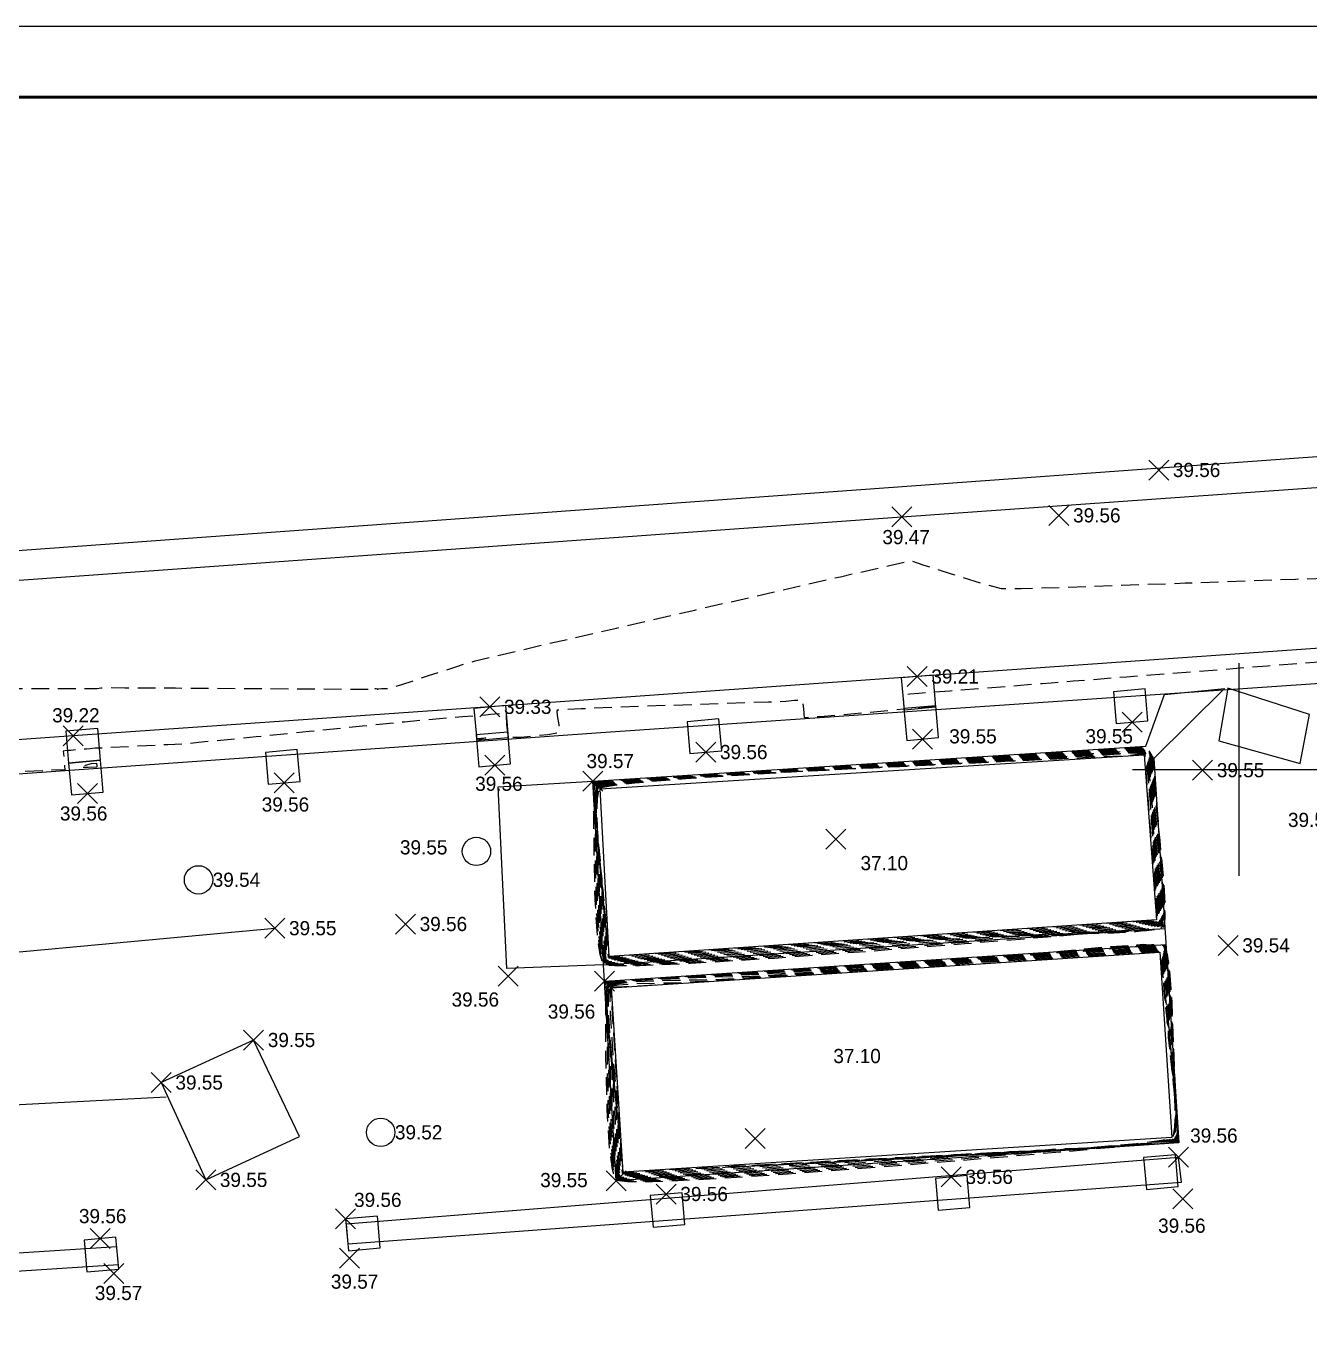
# Model space of a CAD drawing. Header units: metres. Extents: x -84460 to -84291, y -100758 to -100640.
# Drawn here: x -84392.1 to -84374, y -100658.03 to -100639.52 of the extents above; entities that cross this region are included whole.
import ezdxf

# ---------------------------------------------------------------- set-up
doc = ezdxf.new("R2010")
doc.units = ezdxf.units.M
doc.header["$MEASUREMENT"] = 0
doc.linetypes.add('DASHED2', pattern=[0.375, 0.25, -0.125])
doc.layers.get('0').update_dxf_attribs({"color": 35})
for name, color, linetype in [('Breaklines', 30, 'Continuous'), ('Caixas indiferenciadas', 124, 'Continuous'), ('CONT-MJR', 37, 'DASHED2'), ('Contrucoes', 6, 'Continuous'), ('Esgotos', 4, 'Continuous'), ('LEGENDA', 7, 'Continuous'), ('Muros', 9, 'Continuous'), ('Pilares', 230, 'Continuous'), ('pontos correctos', 35, 'Continuous')]:
    doc.layers.add(name, color=color, linetype=linetype)
doc.layers.add('CONT-MNR', color=35, linetype='DASHED2', lineweight=25)

msp = doc.modelspace()

# ---------------------------------------------------------------- linework, layer by layer
at = {"color": 7}
for p, q in [((-84375, -100648.5), (-84375, -100651.5)), ((-84376.5, -100650), (-84373.5, -100650))]:
    msp.add_line(p, q, dxfattribs=at)
at = {"layer": 'Breaklines'}
for points in [[(-84384.005, -100650.271, -3.004), (-84376.336, -100649.791, -3.004), (-84376.164, -100652.121, -3.004), (-84383.878, -100652.637, -3.004)], [(-84383.68, -100655.678, -3.004), (-84383.845, -100653.079, -3.004), (-84376.113, -100652.578, -3.004), (-84375.947, -100655.189, -3.004)]]:
    msp.add_polyline3d(points, close=True, dxfattribs=at)
at = {"layer": 'Caixas indiferenciadas'}
for points in [[(-84383.96, -100652.756), (-84376.044, -100652.241)], [(-84383.944, -100652.986), (-84376.029, -100652.47)]]:
    msp.add_lwpolyline(points, dxfattribs=at)
at = {"layer": 'Caixas indiferenciadas', "elevation": 39.552}
msp.add_lwpolyline([(-84383.96, -100652.756), (-84385.321, -100652.808)], dxfattribs=at)
at = {"layer": 'Caixas indiferenciadas'}
for points in [[(-84376.313, -100649.671, -0.572), (-84376.05, -100648.94, -0.573), (-84375.205, -100648.855, -0.563), (-84376.2, -100649.844, -0.577), (-84375.847, -100655.267, -0.556)], [(-84375.847, -100655.267, -0.556), (-84383.781, -100655.8, -0.561), (-84383.944, -100652.986, -0.552), (-84383.96, -100652.756, -0.562), (-84384.108, -100650.162, -0.548), (-84376.313, -100649.671, -0.572)], [(-84385.321, -100652.808, 39.552), (-84385.446, -100650.246, 39.566), (-84384.108, -100650.162, 39.572)]]:
    msp.add_polyline3d(points, dxfattribs=at)
msp.add_polyline3d([(-84374.135, -100649.914, -0.595), (-84374.006, -100649.222, -0.572), (-84375.158, -100648.854, -0.566), (-84375.285, -100649.597, -0.564)], close=True, dxfattribs=at)
at = {"layer": 'CONT-MJR', "flags": 128}
for points, elevation in [([(-84384.084, -100650.187), (-84384.068, -100650.181), (-84383.978, -100650.169), (-84383.73, -100650.149), (-84383.273, -100650.123), (-84382.682, -100650.095), (-84382.31, -100650.076), (-84381.985, -100650.056), (-84381.275, -100650.01), (-84380.312, -100649.949), (-84379.228, -100649.88), (-84378.155, -100649.812), (-84377.224, -100649.753), (-84376.671, -100649.718), (-84376.412, -100649.702), (-84376.329, -100649.698), (-84376.318, -100649.697), (-84376.314, -100649.702), (-84376.296, -100649.727), (-84376.26, -100649.782), (-84376.23, -100649.832), (-84376.22, -100649.956), (-84376.203, -100650.187), (-84376.192, -100650.35), (-84376.167, -100650.558), (-84376.116, -100651), (-84376.065, -100651.524), (-84376.043, -100651.9), (-84376.045, -100652.107), (-84376.06, -100652.191), (-84376.071, -100652.213), (-84376.097, -100652.231), (-84376.2, -100652.26), (-84376.453, -100652.291), (-84376.9, -100652.313), (-84377.465, -100652.323), (-84377.821, -100652.33), (-84378.145, -100652.357), (-84378.856, -100652.417), (-84379.823, -100652.496), (-84380.916, -100652.582), (-84382.005, -100652.662), (-84382.958, -100652.721), (-84383.537, -100652.746), (-84383.82, -100652.747), (-84383.92, -100652.737), (-84383.941, -100652.729), (-84383.957, -100652.706), (-84383.985, -100652.618), (-84384.015, -100652.398), (-84384.04, -100651.994), (-84384.053, -100651.432), (-84384.055, -100650.958), (-84384.054, -100650.735), (-84384.071, -100650.569), (-84384.092, -100650.33)], 39), ([(-84384.042, -100650.232), (-84384.024, -100650.222), (-84383.927, -100650.203), (-84383.654, -100650.172), (-84383.095, -100650.128), (-84382.193, -100650.073), (-84381.201, -100650.022), (-84380.264, -100649.977), (-84379.53, -100649.944), (-84379.146, -100649.925), (-84378.709, -100649.897), (-84377.992, -100649.852), (-84377.212, -100649.802), (-84376.688, -100649.769), (-84376.426, -100649.753), (-84376.339, -100649.747), (-84376.327, -100649.747), (-84376.322, -100649.754), (-84376.3, -100649.787), (-84376.286, -100649.81), (-84376.27, -100650.026), (-84376.234, -100650.506), (-84376.197, -100651.008), (-84376.177, -100651.288), (-84376.147, -100651.553), (-84376.109, -100651.935), (-84376.12, -100652.164), (-84376.389, -100652.201), (-84377.05, -100652.252), (-84377.954, -100652.312), (-84378.953, -100652.372), (-84379.898, -100652.427), (-84380.639, -100652.47), (-84381.029, -100652.493), (-84381.469, -100652.527), (-84382.189, -100652.586), (-84382.976, -100652.647), (-84383.513, -100652.681), (-84383.789, -100652.69), (-84383.889, -100652.686), (-84383.908, -100652.68), (-84383.92, -100652.66), (-84383.938, -100652.572), (-84383.953, -100652.361), (-84383.959, -100652.028), (-84383.961, -100651.742), (-84383.99, -100651.468), (-84384.04, -100650.98), (-84384.071, -100650.495)], 38), ([(-84383.921, -100653.007), (-84383.907, -100653.004), (-84383.82, -100652.993), (-84383.552, -100652.97), (-84382.986, -100652.93), (-84382.039, -100652.867), (-84380.949, -100652.799), (-84379.849, -100652.731), (-84378.874, -100652.673), (-84378.155, -100652.63), (-84377.827, -100652.61), (-84377.467, -100652.57), (-84376.896, -100652.505), (-84376.346, -100652.464), (-84376.048, -100652.495), (-84375.986, -100652.754), (-84375.946, -100653.279), (-84375.923, -100653.89), (-84375.912, -100654.408), (-84375.908, -100654.652), (-84375.887, -100654.833), (-84375.862, -100655.093), (-84375.87, -100655.249), (-84376.129, -100655.283), (-84376.68, -100655.315), (-84377.268, -100655.343), (-84377.639, -100655.361), (-84377.963, -100655.389), (-84378.673, -100655.451), (-84379.638, -100655.534), (-84380.729, -100655.623), (-84381.817, -100655.706), (-84382.77, -100655.767), (-84383.35, -100655.792), (-84383.634, -100655.792), (-84383.736, -100655.781), (-84383.758, -100655.773), (-84383.775, -100655.748), (-84383.805, -100655.652), (-84383.839, -100655.412), (-84383.866, -100654.974), (-84383.881, -100654.364), (-84383.883, -100653.848), (-84383.883, -100653.605), (-84383.903, -100653.424), (-84383.929, -100653.163)], 39), ([(-84383.881, -100653.045), (-84383.858, -100653.032), (-84383.753, -100653.006), (-84383.472, -100652.973), (-84382.937, -100652.936), (-84382.159, -100652.901), (-84381.449, -100652.876), (-84381.014, -100652.859), (-84380.625, -100652.83), (-84379.882, -100652.773), (-84378.936, -100652.702), (-84377.934, -100652.63), (-84377.025, -100652.57), (-84376.465, -100652.54), (-84376.193, -100652.531), (-84376.099, -100652.534), (-84376.083, -100652.539), (-84376.072, -100652.554), (-84376.056, -100652.613), (-84376.038, -100652.76), (-84376.026, -100653.019), (-84376.02, -100653.347), (-84376.016, -100653.553), (-84375.982, -100653.854), (-84375.921, -100654.392), (-84375.882, -100654.927), (-84375.911, -100655.217), (-84376.196, -100655.27), (-84376.866, -100655.326), (-84377.773, -100655.382), (-84378.771, -100655.433), (-84379.712, -100655.477), (-84380.45, -100655.51), (-84380.839, -100655.529), (-84381.278, -100655.565), (-84381.997, -100655.626), (-84382.783, -100655.689), (-84383.319, -100655.724), (-84383.597, -100655.734), (-84383.697, -100655.729), (-84383.717, -100655.723), (-84383.727, -100655.708), (-84383.743, -100655.648), (-84383.759, -100655.5), (-84383.77, -100655.24), (-84383.773, -100654.911), (-84383.776, -100654.703), (-84383.81, -100654.403), (-84383.87, -100653.868), (-84383.909, -100653.335)], 38)]:
    msp.add_lwpolyline(points, close=True, dxfattribs=dict(at, elevation=elevation))
at = {"layer": 'CONT-MNR', "flags": 128}
for points, elevation in [([(-84362.878, -100648.012), (-84362.879, -100648.004), (-84362.88, -100647.951), (-84362.887, -100647.827), (-84362.905, -100647.713), (-84363.088, -100647.683), (-84363.297, -100647.668), (-84363.581, -100647.686), (-84364.213, -100647.729), (-84364.957, -100647.78), (-84365.579, -100647.824), (-84365.841, -100647.842), (-84365.906, -100647.847), (-84365.972, -100647.852), (-84366.066, -100647.861), (-84366.16, -100647.869), (-84366.226, -100647.872), (-84366.289, -100647.878), (-84366.279, -100648.009), (-84366.267, -100648.139), (-84366.261, -100648.206), (-84366.368, -100648.224), (-84366.571, -100648.253), (-84366.693, -100648.258), (-84366.711, -100648.098), (-84366.72, -100647.946), (-84366.81, -100647.951), (-84366.905, -100647.962), (-84367.148, -100647.979), (-84367.717, -100648.019), (-84368.394, -100648.068), (-84368.867, -100648.103), (-84369.11, -100648.123), (-84369.192, -100648.131), (-84369.204, -100648.134), (-84369.205, -100648.143), (-84369.202, -100648.19), (-84369.188, -100648.292), (-84369.182, -100648.381), (-84369.365, -100648.405), (-84369.757, -100648.443), (-84370.15, -100648.476), (-84370.334, -100648.487), (-84370.348, -100648.364), (-84370.355, -100648.247), (-84370.414, -100648.25), (-84370.475, -100648.255), (-84370.536, -100648.26), (-84370.596, -100648.266), (-84370.695, -100648.275), (-84370.803, -100648.284), (-84370.992, -100648.297), (-84371.393, -100648.325), (-84371.793, -100648.352), (-84371.983, -100648.365), (-84372.089, -100648.375), (-84372.195, -100648.384), (-84372.374, -100648.394), (-84372.762, -100648.415), (-84373.177, -100648.437), (-84373.438, -100648.452), (-84373.806, -100648.48), (-84374.598, -100648.542), (-84375.596, -100648.619), (-84376.582, -100648.696), (-84377.339, -100648.755), (-84377.648, -100648.78), (-84377.773, -100648.79), (-84377.898, -100648.801), (-84378.125, -100648.819), (-84378.602, -100648.856), (-84379.075, -100648.893), (-84379.291, -100648.91), (-84379.341, -100648.914), (-84379.392, -100648.917), (-84379.515, -100648.928), (-84379.639, -100648.939), (-84379.69, -100648.943), (-84379.739, -100648.948), (-84379.728, -100649.045), (-84379.722, -100649.148), (-84379.942, -100649.172), (-84380.421, -100649.216), (-84380.901, -100649.256), (-84381.125, -100649.269), (-84381.136, -100649.144), (-84381.147, -100649.021), (-84381.264, -100649.027), (-84381.389, -100649.042), (-84381.634, -100649.05), (-84382.231, -100649.07), (-84383.002, -100649.096), (-84383.773, -100649.124), (-84384.272, -100649.144), (-84384.517, -100649.157), (-84384.599, -100649.163), (-84384.612, -100649.165), (-84384.615, -100649.179), (-84384.61, -100649.239), (-84384.591, -100649.368), (-84384.584, -100649.483), (-84384.743, -100649.512), (-84384.923, -100649.527), (-84385.119, -100649.546), (-84385.299, -100649.546), (-84385.321, -100649.371), (-84385.329, -100649.208), (-84385.408, -100649.212), (-84385.489, -100649.22), (-84385.553, -100649.225), (-84385.617, -100649.231), (-84385.696, -100649.238), (-84385.777, -100649.245), (-84385.947, -100649.259), (-84386.272, -100649.285), (-84386.499, -100649.304), (-84386.766, -100649.33), (-84387.358, -100649.389), (-84388.111, -100649.464), (-84388.858, -100649.539), (-84389.432, -100649.597), (-84389.667, -100649.62), (-84389.785, -100649.631), (-84389.903, -100649.641), (-84390.104, -100649.651), (-84390.523, -100649.672), (-84390.938, -100649.692), (-84391.127, -100649.701), (-84391.196, -100649.707), (-84391.248, -100649.711), (-84391.301, -100649.715), (-84391.386, -100649.722), (-84391.471, -100649.73), (-84391.524, -100649.733), (-84391.576, -100649.739), (-84391.567, -100649.844), (-84391.557, -100649.948), (-84391.553, -100650.002), (-84391.771, -100650.012), (-84392.253, -100650.034), (-84392.736, -100650.053), (-84392.96, -100650.057), (-84392.97, -100649.946), (-84392.98, -100649.834), (-84393.089, -100649.84), (-84393.205, -100649.854), (-84393.375, -100649.867), (-84393.739, -100649.895), (-84394.13, -100649.924), (-84394.375, -100649.942), (-84394.629, -100649.955), (-84395.05, -100649.975), (-84395.475, -100649.995), (-84395.744, -100650.009), (-84396.131, -100650.033), (-84397.064, -100650.094), (-84398.386, -100650.178), (-84399.938, -100650.275), (-84401.563, -100650.373), (-84403.103, -100650.46), (-84404.4, -100650.524), (-84405.156, -100650.552), (-84405.506, -100650.555), (-84405.618, -100650.547), (-84405.633, -100650.54), (-84405.621, -100650.53), (-84405.526, -100650.499), (-84405.218, -100650.427), (-84404.548, -100650.292), (-84403.389, -100650.077), (-84402, -100649.831), (-84400.516, -100649.576), (-84399.074, -100649.334), (-84397.81, -100649.128), (-84396.859, -100648.979), (-84396.358, -100648.91), (-84395.848, -100648.887), (-84395.012, -100648.872), (-84393.997, -100648.862), (-84392.951, -100648.858), (-84392.022, -100648.856), (-84391.355, -100648.856), (-84391.099, -100648.857), (-84391.047, -100648.85), (-84390.994, -100648.844), (-84390.707, -100648.846), (-84389.992, -100648.85), (-84389.062, -100648.856), (-84388.134, -100648.862), (-84387.535, -100648.866), (-84387.242, -100648.867), (-84387.146, -100648.868), (-84387.134, -100648.868), (-84387.139, -100648.867), (-84387.166, -100648.863), (-84387.184, -100648.86), (-84387.087, -100648.858), (-84386.977, -100648.854), (-84386.804, -100648.799), (-84386.428, -100648.676), (-84386.025, -100648.545), (-84385.77, -100648.466), (-84385.462, -100648.393), (-84384.752, -100648.228), (-84383.776, -100648.004), (-84382.67, -100647.75), (-84381.573, -100647.498), (-84380.619, -100647.28), (-84379.947, -100647.126), (-84379.692, -100647.068), (-84379.631, -100647.053), (-84379.455, -100647.111), (-84379.055, -100647.241), (-84378.624, -100647.376), (-84378.35, -100647.447), (-84378.071, -100647.447), (-84377.466, -100647.43), (-84376.655, -100647.401), (-84375.759, -100647.369), (-84374.901, -100647.337), (-84374.2, -100647.313), (-84373.779, -100647.302), (-84373.27, -100647.304), (-84372.433, -100647.314), (-84371.455, -100647.327), (-84370.523, -100647.341), (-84369.826, -100647.352), (-84369.549, -100647.357), (-84369.488, -100647.348), (-84369.429, -100647.342), (-84369.405, -100647.387), (-84369.381, -100647.433), (-84369.154, -100647.421), (-84368.615, -100647.392), (-84367.966, -100647.356), (-84367.413, -100647.325), (-84367.159, -100647.31), (-84367.026, -100647.291), (-84366.832, -100647.263), (-84366.7, -100647.251), (-84366.548, -100647.292), (-84366.328, -100647.363), (-84366.213, -100647.401), (-84366.157, -100647.397), (-84366.102, -100647.391), (-84366.057, -100647.251), (-84365.995, -100647.1), (-84365.75, -100647.104), (-84365.237, -100647.13), (-84364.727, -100647.162), (-84364.492, -100647.18), (-84364.485, -100647.279), (-84364.478, -100647.378), (-84364.232, -100647.371), (-84363.652, -100647.348), (-84362.957, -100647.32), (-84362.367, -100647.295), (-84362.102, -100647.286), (-84361.902, -100647.307), (-84361.733, -100647.326), (-84361.662, -100647.321), (-84361.591, -100647.314), (-84361.417, -100647.258), (-84361.096, -100647.156), (-84360.907, -100647.106), (-84360.815, -100647.223), (-84360.722, -100647.343), (-84360.402, -100647.327), (-84359.548, -100647.276), (-84358.294, -100647.2), (-84356.775, -100647.106), (-84355.122, -100647.003), (-84353.47, -100646.9), (-84351.953, -100646.805), (-84350.704, -100646.726), (-84349.856, -100646.673), (-84349.543, -100646.653), (-84349.482, -100646.632), (-84349.335, -100646.626), (-84349.163, -100646.61), (-84349.072, -100646.53), (-84348.933, -100646.395), (-84348.839, -100646.313), (-84348.655, -100646.28), (-84348.499, -100646.261), (-84348.452, -100646.226), (-84348.494, -100646.257), (-84348.538, -100646.29), (-84348.647, -100646.365), (-84348.76, -100646.457), (-84348.731, -100646.638), (-84348.676, -100646.812), (-84348.505, -100646.761), (-84348.345, -100646.709), (-84348.416, -100646.852), (-84348.585, -100647.154), (-84348.759, -100647.466), (-84348.847, -100647.634), (-84348.862, -100647.777), (-84348.872, -100647.989), (-84348.875, -100648.134), (-84348.852, -100648.479), (-84348.788, -100649.403), (-84348.691, -100650.79), (-84348.57, -100652.524), (-84348.433, -100654.489), (-84348.287, -100656.569), (-84348.141, -100658.647), (-84348.003, -100660.608), (-84347.882, -100662.335), (-84347.785, -100663.713), (-84347.73, -100664.486), (-84347.705, -100664.834), (-84347.697, -100664.942), (-84347.696, -100664.956), (-84347.691, -100664.957), (-84347.664, -100664.957), (-84347.604, -100664.955), (-84347.55, -100664.952), (-84347.338, -100664.99), (-84347.132, -100665.031), (-84347.187, -100665.089), (-84347.245, -100665.15), (-84347.15, -100665.344), (-84346.979, -100665.698), (-84346.902, -100665.9), (-84347.056, -100665.77), (-84347.321, -100665.513), (-84347.483, -100665.384), (-84347.478, -100665.598), (-84347.433, -100666.091), (-84347.374, -100666.675), (-84347.334, -100667.082), (-84347.317, -100667.29), (-84347.315, -100667.359), (-84347.318, -100667.369), (-84347.322, -100667.36), (-84347.337, -100667.295), (-84347.368, -100667.096), (-84347.424, -100666.705), (-84347.498, -100666.144), (-84347.548, -100665.751), (-84347.575, -100665.551), (-84347.584, -100665.484), (-84347.585, -100665.474), (-84347.591, -100665.473), (-84347.618, -100665.474), (-84347.68, -100665.477), (-84347.732, -100665.478), (-84347.746, -100665.3), (-84347.772, -100664.899), (-84347.799, -100664.467), (-84347.816, -100664.195), (-84347.841, -100663.835), (-84347.904, -100662.913), (-84347.997, -100661.544), (-84348.114, -100659.839), (-84348.245, -100657.912), (-84348.384, -100655.876), (-84348.523, -100653.844), (-84348.653, -100651.927), (-84348.769, -100650.24), (-84348.86, -100648.896), (-84348.921, -100648.006), (-84348.943, -100647.684), (-84348.949, -100647.61), (-84349.142, -100647.636), (-84349.356, -100647.645), (-84349.38, -100647.508), (-84349.394, -100647.267), (-84349.401, -100647.109), (-84349.41, -100646.888), (-84349.438, -100646.689), (-84349.61, -100646.688), (-84349.916, -100646.715), (-84350.129, -100646.736), (-84350.469, -100646.762), (-84351.344, -100646.83), (-84352.62, -100646.929), (-84354.163, -100647.048), (-84355.837, -100647.177), (-84357.508, -100647.306), (-84359.043, -100647.425), (-84360.307, -100647.522), (-84361.031, -100647.577), (-84361.363, -100647.602), (-84361.467, -100647.61), (-84361.481, -100647.611), (-84361.485, -100647.606), (-84361.5, -100647.582), (-84361.531, -100647.526), (-84361.56, -100647.479), (-84361.646, -100647.484), (-84361.731, -100647.491), (-84361.785, -100647.496), (-84361.839, -100647.5), (-84361.924, -100647.506), (-84362.008, -100647.515), (-84361.996, -100647.684), (-84361.979, -100647.852), (-84361.971, -100647.942), (-84362.207, -100647.962), (-84362.643, -100647.996), (-84362.878, -100648.014)], 39.4), ([(-84379.274, -100649.109), (-84379.274, -100649.109), (-84379.274, -100649.109), (-84379.273, -100649.109), (-84379.397, -100649.124), (-84379.521, -100649.139)], 39.4), ([(-84385.75, -100649.564), (-84385.749, -100649.564), (-84385.749, -100649.564), (-84385.749, -100649.564), (-84385.685, -100649.557), (-84385.62, -100649.552), (-84385.683, -100649.573), (-84385.747, -100649.59)], 39.4), ([(-84384.101, -100650.17), (-84384.094, -100650.168), (-84384.051, -100650.165), (-84383.934, -100650.157), (-84383.742, -100650.146), (-84383.576, -100650.137), (-84383.244, -100650.116), (-84382.413, -100650.062), (-84381.251, -100649.988), (-84379.923, -100649.903), (-84378.598, -100649.819), (-84377.444, -100649.746), (-84376.755, -100649.703), (-84376.432, -100649.684), (-84376.328, -100649.678), (-84376.314, -100649.678), (-84376.308, -100649.684), (-84376.286, -100649.714), (-84376.243, -100649.783), (-84376.208, -100649.841), (-84376.202, -100649.908), (-84376.198, -100649.975), (-84376.18, -100650.209), (-84376.138, -100650.763), (-84376.09, -100651.425), (-84376.06, -100651.892), (-84376.049, -100652.134), (-84376.049, -100652.219), (-84376.052, -100652.233), (-84376.062, -100652.239), (-84376.108, -100652.249), (-84376.217, -100652.258), (-84376.39, -100652.263), (-84376.538, -100652.266), (-84376.868, -100652.294), (-84377.7, -100652.364), (-84378.868, -100652.46), (-84380.207, -100652.565), (-84381.55, -100652.663), (-84382.733, -100652.737), (-84383.452, -100652.769), (-84383.804, -100652.77), (-84383.929, -100652.759), (-84383.955, -100652.749), (-84383.974, -100652.721), (-84384.007, -100652.611), (-84384.045, -100652.337), (-84384.076, -100651.836), (-84384.092, -100651.144), (-84384.094, -100650.572), (-84384.092, -100650.332), (-84384.098, -100650.249)], 39.4), ([(-84384.092, -100650.179), (-84384.082, -100650.175), (-84384.024, -100650.167), (-84383.863, -100650.154), (-84383.567, -100650.137), (-84383.184, -100650.118), (-84382.943, -100650.107), (-84382.615, -100650.086), (-84381.844, -100650.036), (-84380.781, -100649.968), (-84379.576, -100649.892), (-84378.377, -100649.815), (-84377.334, -100649.75), (-84376.713, -100649.711), (-84376.422, -100649.693), (-84376.329, -100649.688), (-84376.316, -100649.688), (-84376.311, -100649.693), (-84376.291, -100649.72), (-84376.252, -100649.781), (-84376.219, -100649.837), (-84376.207, -100649.988), (-84376.195, -100650.162), (-84376.173, -100650.385), (-84376.127, -100650.883), (-84376.077, -100651.476), (-84376.051, -100651.897), (-84376.047, -100652.121), (-84376.054, -100652.205), (-84376.061, -100652.223), (-84376.078, -100652.234), (-84376.143, -100652.253), (-84376.305, -100652.273), (-84376.591, -100652.287), (-84376.952, -100652.293), (-84377.18, -100652.298), (-84377.507, -100652.325), (-84378.278, -100652.39), (-84379.346, -100652.478), (-84380.561, -100652.574), (-84381.777, -100652.662), (-84382.846, -100652.729), (-84383.495, -100652.757), (-84383.812, -100652.758), (-84383.925, -100652.748), (-84383.948, -100652.739), (-84383.966, -100652.714), (-84383.996, -100652.615), (-84384.03, -100652.368), (-84384.058, -100651.917), (-84384.073, -100651.29), (-84384.074, -100650.767), (-84384.073, -100650.533), (-84384.092, -100650.347)], 39.2), ([(-84384.075, -100650.196), (-84384.061, -100650.19), (-84383.979, -100650.176), (-84383.75, -100650.155), (-84383.303, -100650.127), (-84382.646, -100650.093), (-84382.045, -100650.064), (-84381.677, -100650.046), (-84381.28, -100650.021), (-84380.477, -100649.97), (-84379.437, -100649.903), (-84378.33, -100649.833), (-84377.329, -100649.77), (-84376.717, -100649.731), (-84376.426, -100649.713), (-84376.332, -100649.708), (-84376.32, -100649.707), (-84376.316, -100649.711), (-84376.3, -100649.733), (-84376.268, -100649.783), (-84376.241, -100649.828), (-84376.228, -100649.994), (-84376.205, -100650.313), (-84376.189, -100650.538), (-84376.155, -100650.821), (-84376.094, -100651.362), (-84376.053, -100651.907), (-84376.081, -100652.204), (-84376.338, -100652.264), (-84376.873, -100652.305), (-84377.517, -100652.332), (-84378.103, -100652.35), (-84378.463, -100652.363), (-84378.859, -100652.395), (-84379.664, -100652.462), (-84380.71, -100652.547), (-84381.828, -100652.632), (-84382.85, -100652.701), (-84383.486, -100652.732), (-84383.8, -100652.736), (-84383.912, -100652.727), (-84383.934, -100652.719), (-84383.952, -100652.692), (-84383.981, -100652.581), (-84384.011, -100652.304), (-84384.03, -100651.823), (-84384.035, -100651.241), (-84384.036, -100650.936), (-84384.059, -100650.712), (-84384.087, -100650.389)], 38.8), ([(-84384.067, -100650.205), (-84384.053, -100650.198), (-84383.979, -100650.184), (-84383.769, -100650.162), (-84383.347, -100650.132), (-84382.685, -100650.095), (-84381.994, -100650.061), (-84381.404, -100650.034), (-84381.044, -100650.016), (-84380.656, -100649.991), (-84379.933, -100649.945), (-84379.018, -100649.887), (-84378.056, -100649.826), (-84377.19, -100649.771), (-84376.663, -100649.738), (-84376.413, -100649.722), (-84376.332, -100649.718), (-84376.322, -100649.717), (-84376.319, -100649.721), (-84376.305, -100649.74), (-84376.276, -100649.784), (-84376.253, -100649.824), (-84376.236, -100650.033), (-84376.207, -100650.439), (-84376.186, -100650.725), (-84376.155, -100650.991), (-84376.101, -100651.465), (-84376.066, -100651.937), (-84376.091, -100652.194), (-84376.318, -100652.243), (-84376.823, -100652.286), (-84377.481, -100652.324), (-84378.165, -100652.354), (-84378.748, -100652.378), (-84379.104, -100652.395), (-84379.492, -100652.426), (-84380.217, -100652.486), (-84381.136, -100652.561), (-84382.109, -100652.635), (-84382.993, -100652.695), (-84383.541, -100652.721), (-84383.812, -100652.725), (-84383.908, -100652.717), (-84383.928, -100652.71), (-84383.943, -100652.686), (-84383.969, -100652.589), (-84383.994, -100652.35), (-84384.011, -100651.933), (-84384.016, -100651.422), (-84384.017, -100651.138), (-84384.046, -100650.855), (-84384.082, -100650.448)], 38.6), ([(-84384.059, -100650.214), (-84384.042, -100650.206), (-84383.953, -100650.189), (-84383.699, -100650.162), (-84383.19, -100650.126), (-84382.391, -100650.081), (-84381.557, -100650.041), (-84380.845, -100650.008), (-84380.411, -100649.986), (-84379.94, -100649.956), (-84379.137, -100649.905), (-84378.187, -100649.844), (-84377.277, -100649.786), (-84376.703, -100649.75), (-84376.426, -100649.733), (-84376.336, -100649.728), (-84376.324, -100649.727), (-84376.321, -100649.73), (-84376.309, -100649.747), (-84376.284, -100649.785), (-84376.264, -100649.819), (-84376.252, -100649.971), (-84376.227, -100650.313), (-84376.2, -100650.681), (-84376.183, -100650.913), (-84376.155, -100651.16), (-84376.108, -100651.569), (-84376.079, -100651.968), (-84376.101, -100652.184), (-84376.364, -100652.231), (-84376.973, -100652.28), (-84377.771, -100652.328), (-84378.603, -100652.37), (-84379.313, -100652.405), (-84379.746, -100652.428), (-84380.217, -100652.465), (-84381.023, -100652.531), (-84381.98, -100652.608), (-84382.904, -100652.674), (-84383.497, -100652.707), (-84383.794, -100652.714), (-84383.9, -100652.707), (-84383.921, -100652.7), (-84383.934, -100652.679), (-84383.956, -100652.598), (-84383.978, -100652.397), (-84383.992, -100652.044), (-84383.996, -100651.603), (-84383.998, -100651.339), (-84384.021, -100651.111), (-84384.058, -100650.75), (-84384.08, -100650.402)], 38.4), ([(-84384.05, -100650.223), (-84384.035, -100650.215), (-84383.953, -100650.198), (-84383.721, -100650.171), (-84383.248, -100650.134), (-84382.479, -100650.087), (-84381.627, -100650.043), (-84380.812, -100650.005), (-84380.156, -100649.974), (-84379.779, -100649.955), (-84379.363, -100649.929), (-84378.68, -100649.886), (-84377.881, -100649.835), (-84377.12, -100649.787), (-84376.641, -100649.756), (-84376.41, -100649.742), (-84376.335, -100649.737), (-84376.325, -100649.737), (-84376.319, -100649.745), (-84376.292, -100649.786), (-84376.275, -100649.815), (-84376.261, -100649.997), (-84376.231, -100650.405), (-84376.199, -100650.84), (-84376.18, -100651.1), (-84376.156, -100651.318), (-84376.116, -100651.662), (-84376.092, -100651.994), (-84376.11, -100652.174), (-84376.344, -100652.212), (-84376.905, -100652.259), (-84377.674, -100652.309), (-84378.528, -100652.359), (-84379.346, -100652.403), (-84380.006, -100652.439), (-84380.388, -100652.46), (-84380.806, -100652.493), (-84381.493, -100652.549), (-84382.297, -100652.614), (-84383.068, -100652.669), (-84383.562, -100652.696), (-84383.809, -100652.702), (-84383.897, -100652.696), (-84383.914, -100652.69), (-84383.926, -100652.673), (-84383.944, -100652.606), (-84383.962, -100652.439), (-84383.974, -100652.146), (-84383.977, -100651.775), (-84383.98, -100651.54), (-84384.006, -100651.283), (-84384.049, -100650.859), (-84384.076, -100650.446)], 38.2), ([(-84384.034, -100650.24), (-84384.013, -100650.23), (-84383.902, -100650.208), (-84383.586, -100650.172), (-84382.943, -100650.122), (-84381.907, -100650.059), (-84380.774, -100650.001), (-84379.716, -100649.95), (-84378.905, -100649.913), (-84378.513, -100649.895), (-84378.174, -100649.873), (-84377.619, -100649.838), (-84377.015, -100649.8), (-84376.608, -100649.774), (-84376.405, -100649.761), (-84376.338, -100649.757), (-84376.329, -100649.757), (-84376.326, -100649.762), (-84376.308, -100649.788), (-84376.297, -100649.806), (-84376.279, -100650.055), (-84376.238, -100650.607), (-84376.196, -100651.177), (-84376.174, -100651.475), (-84376.15, -100651.681), (-84376.121, -100651.977), (-84376.13, -100652.155), (-84376.435, -100652.189), (-84377.195, -100652.246), (-84378.235, -100652.314), (-84379.379, -100652.386), (-84380.45, -100652.451), (-84381.272, -100652.501), (-84381.671, -100652.525), (-84382.012, -100652.552), (-84382.569, -100652.598), (-84383.179, -100652.644), (-84383.595, -100652.671), (-84383.809, -100652.678), (-84383.886, -100652.675), (-84383.901, -100652.67), (-84383.91, -100652.654), (-84383.924, -100652.587), (-84383.936, -100652.423), (-84383.94, -100652.165), (-84383.942, -100651.943), (-84383.974, -100651.653), (-84384.03, -100651.101), (-84384.065, -100650.544)], 37.8), ([(-84384.025, -100650.249), (-84384.006, -100650.239), (-84383.907, -100650.217), (-84383.625, -100650.183), (-84383.044, -100650.134), (-84382.083, -100650.072), (-84380.985, -100650.011), (-84379.884, -100649.957), (-84378.91, -100649.911), (-84378.198, -100649.879), (-84377.88, -100649.865), (-84377.567, -100649.83), (-84377.07, -100649.775), (-84376.591, -100649.739), (-84376.331, -100649.767), (-84376.272, -100649.995), (-84376.228, -100650.457), (-84376.197, -100650.996), (-84376.179, -100651.45), (-84376.171, -100651.663), (-84376.154, -100651.809), (-84376.133, -100652.019), (-84376.14, -100652.145), (-84376.405, -100652.172), (-84377.087, -100652.222), (-84378.05, -100652.287), (-84379.158, -100652.359), (-84380.275, -100652.43), (-84381.263, -100652.492), (-84381.988, -100652.537), (-84382.312, -100652.557), (-84382.643, -100652.584), (-84383.169, -100652.626), (-84383.661, -100652.66), (-84383.894, -100652.661), (-84383.917, -100652.528), (-84383.922, -100652.302), (-84383.923, -100652.145), (-84383.947, -100651.934), (-84383.995, -100651.487), (-84384.042, -100650.955), (-84384.061, -100650.571), (-84384.055, -100650.359), (-84384.038, -100650.273)], 37.6), ([(-84384.017, -100650.258), (-84383.995, -100650.247), (-84383.885, -100650.223), (-84383.57, -100650.185), (-84382.921, -100650.131), (-84381.849, -100650.061), (-84380.628, -100649.994), (-84379.408, -100649.933), (-84378.338, -100649.883), (-84377.568, -100649.849), (-84377.247, -100649.834), (-84376.971, -100649.803), (-84376.572, -100649.764), (-84376.333, -100649.776), (-84376.291, -100650.011), (-84376.247, -100650.522), (-84376.208, -100651.123), (-84376.18, -100651.628), (-84376.168, -100651.851), (-84376.152, -100651.998), (-84376.15, -100652.135), (-84376.441, -100652.159), (-84377.202, -100652.212), (-84378.276, -100652.284), (-84379.511, -100652.366), (-84380.75, -100652.447), (-84381.84, -100652.518), (-84382.626, -100652.569), (-84382.954, -100652.59), (-84383.247, -100652.613), (-84383.664, -100652.644), (-84383.887, -100652.651), (-84383.903, -100652.506), (-84383.905, -100652.346), (-84383.93, -100652.129), (-84383.983, -100651.638), (-84384.035, -100651.046), (-84384.056, -100650.618), (-84384.049, -100650.381), (-84384.031, -100650.284)], 37.4), ([(-84384.009, -100650.267), (-84383.985, -100650.254), (-84383.863, -100650.228), (-84383.515, -100650.186), (-84382.797, -100650.127), (-84381.614, -100650.05), (-84380.269, -100649.976), (-84378.93, -100649.909), (-84377.763, -100649.854), (-84376.935, -100649.818), (-84376.614, -100649.804), (-84376.469, -100649.789), (-84376.335, -100649.786), (-84376.311, -100650.026), (-84376.268, -100650.584), (-84376.22, -100651.248), (-84376.181, -100651.804), (-84376.165, -100652.038), (-84376.159, -100652.125), (-84376.478, -100652.147), (-84377.317, -100652.203), (-84378.504, -100652.283), (-84379.866, -100652.374), (-84381.229, -100652.464), (-84382.42, -100652.544), (-84383.267, -100652.6), (-84383.595, -100652.622), (-84383.75, -100652.633), (-84383.881, -100652.641), (-84383.886, -100652.548), (-84383.913, -100652.325), (-84383.971, -100651.79), (-84384.028, -100651.139), (-84384.051, -100650.665), (-84384.044, -100650.402), (-84384.024, -100650.295)], 37.2), ([(-84391.109, -100649.909), (-84391.108, -100649.915), (-84391.105, -100649.946), (-84391.104, -100649.967), (-84391.224, -100649.971), (-84391.344, -100649.97), (-84391.262, -100649.94), (-84391.178, -100649.915)], 39.4), ([(-84383.937, -100652.992), (-84383.923, -100652.991), (-84383.819, -100652.983), (-84383.491, -100652.961), (-84382.79, -100652.915), (-84381.616, -100652.838), (-84380.268, -100652.751), (-84378.917, -100652.663), (-84377.734, -100652.587), (-84376.889, -100652.533), (-84376.552, -100652.511), (-84376.395, -100652.493), (-84376.17, -100652.471), (-84376.035, -100652.477), (-84376.003, -100652.76), (-84375.959, -100653.408), (-84375.914, -100654.176), (-84375.879, -100654.818), (-84375.864, -100655.091), (-84375.856, -100655.179), (-84375.853, -100655.262), (-84375.972, -100655.272), (-84376.199, -100655.285), (-84376.359, -100655.294), (-84376.689, -100655.323), (-84377.52, -100655.397), (-84378.686, -100655.497), (-84380.022, -100655.606), (-84381.364, -100655.708), (-84382.547, -100655.784), (-84383.267, -100655.816), (-84383.621, -100655.816), (-84383.747, -100655.803), (-84383.774, -100655.793), (-84383.795, -100655.762), (-84383.832, -100655.643), (-84383.873, -100655.345), (-84383.907, -100654.801), (-84383.926, -100654.049), (-84383.928, -100653.428), (-84383.926, -100653.166), (-84383.934, -100653.077)], 39.4), ([(-84383.929, -100653), (-84383.915, -100652.997), (-84383.819, -100652.987), (-84383.521, -100652.965), (-84382.887, -100652.921), (-84381.826, -100652.851), (-84380.607, -100652.774), (-84379.383, -100652.697), (-84378.304, -100652.63), (-84377.522, -100652.581), (-84377.189, -100652.561), (-84376.957, -100652.535), (-84376.589, -100652.493), (-84376.234, -100652.466), (-84376.041, -100652.486), (-84375.994, -100652.757), (-84375.952, -100653.342), (-84375.919, -100654.03), (-84375.896, -100654.611), (-84375.886, -100654.872), (-84375.863, -100655.073), (-84375.862, -100655.256), (-84376.028, -100655.277), (-84376.382, -100655.298), (-84376.761, -100655.316), (-84376.999, -100655.328), (-84377.326, -100655.356), (-84378.096, -100655.424), (-84379.162, -100655.515), (-84380.376, -100655.615), (-84381.591, -100655.707), (-84382.659, -100655.776), (-84383.309, -100655.804), (-84383.627, -100655.804), (-84383.742, -100655.792), (-84383.766, -100655.783), (-84383.785, -100655.755), (-84383.818, -100655.648), (-84383.856, -100655.379), (-84383.887, -100654.889), (-84383.903, -100654.209), (-84383.905, -100653.64), (-84383.905, -100653.385), (-84383.927, -100653.184)], 39.2), ([(-84383.913, -100653.015), (-84383.897, -100653.009), (-84383.795, -100652.996), (-84383.493, -100652.968), (-84382.867, -100652.923), (-84381.848, -100652.858), (-84380.728, -100652.79), (-84379.676, -100652.729), (-84378.865, -100652.683), (-84378.464, -100652.66), (-84378.104, -100652.624), (-84377.517, -100652.561), (-84376.87, -100652.501), (-84376.42, -100652.474), (-84376.177, -100652.476), (-84376.08, -100652.491), (-84376.055, -100652.504), (-84376.039, -100652.525), (-84376.012, -100652.61), (-84375.981, -100652.819), (-84375.954, -100653.203), (-84375.937, -100653.741), (-84375.932, -100654.202), (-84375.929, -100654.432), (-84375.902, -100654.678), (-84375.867, -100655.031), (-84375.878, -100655.243), (-84376.116, -100655.279), (-84376.653, -100655.315), (-84377.31, -100655.349), (-84377.911, -100655.377), (-84378.279, -100655.395), (-84378.675, -100655.428), (-84379.479, -100655.498), (-84380.523, -100655.586), (-84381.64, -100655.675), (-84382.661, -100655.746), (-84383.297, -100655.778), (-84383.613, -100655.781), (-84383.726, -100655.771), (-84383.749, -100655.763), (-84383.765, -100655.741), (-84383.792, -100655.656), (-84383.822, -100655.445), (-84383.846, -100655.06), (-84383.859, -100654.519), (-84383.86, -100654.056), (-84383.862, -100653.825), (-84383.889, -100653.58), (-84383.923, -100653.226)], 38.8), ([(-84383.905, -100653.023), (-84383.889, -100653.016), (-84383.8, -100653.001), (-84383.537, -100652.974), (-84382.996, -100652.933), (-84382.115, -100652.877), (-84381.142, -100652.821), (-84380.22, -100652.771), (-84379.492, -100652.731), (-84379.102, -100652.71), (-84378.744, -100652.679), (-84378.161, -100652.623), (-84377.475, -100652.561), (-84376.814, -100652.511), (-84376.386, -100652.49), (-84376.165, -100652.491), (-84376.082, -100652.503), (-84376.062, -100652.512), (-84376.045, -100652.538), (-84376.017, -100652.642), (-84375.987, -100652.901), (-84375.965, -100653.351), (-84375.955, -100653.904), (-84375.951, -100654.212), (-84375.928, -100654.42), (-84375.891, -100654.748), (-84375.868, -100655.065), (-84375.886, -100655.237), (-84376.105, -100655.274), (-84376.611, -100655.313), (-84377.275, -100655.35), (-84377.967, -100655.383), (-84378.558, -100655.41), (-84378.919, -100655.428), (-84379.307, -100655.46), (-84380.03, -100655.523), (-84380.948, -100655.601), (-84381.92, -100655.678), (-84382.803, -100655.739), (-84383.352, -100655.767), (-84383.623, -100655.769), (-84383.721, -100655.76), (-84383.741, -100655.753), (-84383.758, -100655.727), (-84383.786, -100655.622), (-84383.814, -100655.363), (-84383.833, -100654.91), (-84383.838, -100654.354), (-84383.84, -100654.044), (-84383.863, -100653.837), (-84383.899, -100653.51), (-84383.923, -100653.194)], 38.6), ([(-84383.897, -100653.03), (-84383.878, -100653.021), (-84383.775, -100653.002), (-84383.482, -100652.971), (-84382.893, -100652.928), (-84381.973, -100652.874), (-84381.017, -100652.824), (-84380.212, -100652.784), (-84379.739, -100652.759), (-84379.305, -100652.724), (-84378.594, -100652.663), (-84377.76, -100652.594), (-84376.958, -100652.535), (-84376.444, -100652.508), (-84376.184, -100652.505), (-84376.089, -100652.513), (-84376.069, -100652.521), (-84376.054, -100652.543), (-84376.03, -100652.631), (-84376.004, -100652.848), (-84375.986, -100653.229), (-84375.978, -100653.706), (-84375.973, -100653.993), (-84375.945, -100654.243), (-84375.901, -100654.64), (-84375.872, -100655.023), (-84375.894, -100655.23), (-84376.159, -100655.276), (-84376.77, -100655.322), (-84377.572, -100655.367), (-84378.409, -100655.407), (-84379.123, -100655.44), (-84379.559, -100655.462), (-84380.03, -100655.5), (-84380.835, -100655.569), (-84381.79, -100655.649), (-84382.713, -100655.718), (-84383.306, -100655.752), (-84383.604, -100655.758), (-84383.711, -100655.75), (-84383.733, -100655.743), (-84383.748, -100655.721), (-84383.772, -100655.632), (-84383.796, -100655.414), (-84383.811, -100655.03), (-84383.816, -100654.551), (-84383.819, -100654.264), (-84383.846, -100654.014), (-84383.89, -100653.618), (-84383.918, -100653.237)], 38.4), ([(-84383.889, -100653.038), (-84383.87, -100653.028), (-84383.781, -100653.007), (-84383.534, -100652.978), (-84383.042, -100652.94), (-84382.274, -100652.896), (-84381.475, -100652.859), (-84380.793, -100652.829), (-84380.377, -100652.809), (-84379.996, -100652.78), (-84379.335, -100652.727), (-84378.515, -100652.662), (-84377.658, -100652.598), (-84376.885, -100652.546), (-84376.409, -100652.522), (-84376.175, -100652.518), (-84376.092, -100652.524), (-84376.076, -100652.53), (-84376.063, -100652.548), (-84376.043, -100652.621), (-84376.021, -100652.801), (-84376.006, -100653.118), (-84375.999, -100653.52), (-84375.995, -100653.773), (-84375.963, -100654.055), (-84375.911, -100654.522), (-84375.877, -100654.977), (-84375.902, -100655.224), (-84376.144, -100655.27), (-84376.711, -100655.317), (-84377.483, -100655.364), (-84378.339, -100655.408), (-84379.157, -100655.446), (-84379.817, -100655.476), (-84380.199, -100655.496), (-84380.617, -100655.529), (-84381.302, -100655.588), (-84382.105, -100655.655), (-84382.876, -100655.713), (-84383.369, -100655.741), (-84383.617, -100655.746), (-84383.707, -100655.739), (-84383.725, -100655.733), (-84383.737, -100655.714), (-84383.757, -100655.641), (-84383.777, -100655.46), (-84383.79, -100655.141), (-84383.794, -100654.738), (-84383.797, -100654.484), (-84383.828, -100654.202), (-84383.88, -100653.737), (-84383.914, -100653.284)], 38.2), ([(-84383.873, -100653.053), (-84383.851, -100653.038), (-84383.763, -100653.011), (-84383.541, -100652.979), (-84383.126, -100652.95), (-84382.528, -100652.929), (-84381.985, -100652.918), (-84381.652, -100652.908), (-84381.254, -100652.88), (-84380.43, -100652.82), (-84379.356, -100652.743), (-84378.209, -100652.663), (-84377.165, -100652.594), (-84376.522, -100652.557), (-84376.211, -100652.544), (-84376.107, -100652.544), (-84376.089, -100652.547), (-84376.079, -100652.565), (-84376.063, -100652.638), (-84376.049, -100652.815), (-84376.042, -100653.094), (-84376.038, -100653.333), (-84376.012, -100653.556), (-84375.959, -100654.001), (-84375.908, -100654.523), (-84375.886, -100654.897), (-84375.891, -100655.103), (-84375.906, -100655.188), (-84375.919, -100655.211), (-84375.941, -100655.223), (-84376.053, -100655.246), (-84376.372, -100655.284), (-84377.02, -100655.336), (-84378.063, -100655.399), (-84379.202, -100655.458), (-84380.267, -100655.508), (-84381.083, -100655.544), (-84381.479, -100655.563), (-84381.819, -100655.591), (-84382.376, -100655.638), (-84382.985, -100655.687), (-84383.401, -100655.714), (-84383.616, -100655.721), (-84383.693, -100655.718), (-84383.708, -100655.713), (-84383.719, -100655.695), (-84383.734, -100655.622), (-84383.747, -100655.444), (-84383.752, -100655.163), (-84383.754, -100654.923), (-84383.78, -100654.701), (-84383.832, -100654.257), (-84383.883, -100653.738), (-84383.905, -100653.366), (-84383.901, -100653.16), (-84383.885, -100653.076)], 37.8), ([(-84383.865, -100653.061), (-84383.841, -100653.045), (-84383.749, -100653.019), (-84383.521, -100652.992), (-84383.119, -100652.973), (-84382.61, -100652.964), (-84382.289, -100652.958), (-84381.965, -100652.936), (-84381.239, -100652.885), (-84380.248, -100652.816), (-84379.129, -100652.739), (-84378.018, -100652.665), (-84377.051, -100652.602), (-84376.473, -100652.569), (-84376.2, -100652.556), (-84376.11, -100652.554), (-84376.096, -100652.556), (-84376.089, -100652.568), (-84376.078, -100652.62), (-84376.068, -100652.746), (-84376.063, -100652.944), (-84376.06, -100653.114), (-84376.032, -100653.346), (-84375.973, -100653.839), (-84375.916, -100654.426), (-84375.891, -100654.849), (-84375.896, -100655.083), (-84375.913, -100655.179), (-84375.927, -100655.205), (-84375.947, -100655.216), (-84376.048, -100655.239), (-84376.333, -100655.276), (-84376.92, -100655.326), (-84377.888, -100655.39), (-84378.993, -100655.451), (-84380.101, -100655.505), (-84381.081, -100655.55), (-84381.797, -100655.582), (-84382.119, -100655.596), (-84382.449, -100655.624), (-84382.974, -100655.668), (-84383.466, -100655.703), (-84383.7, -100655.703), (-84383.725, -100655.559), (-84383.731, -100655.313), (-84383.733, -100655.143), (-84383.757, -100654.908), (-84383.809, -100654.41), (-84383.862, -100653.82), (-84383.887, -100653.4), (-84383.887, -100653.172), (-84383.875, -100653.082)], 37.6), ([(-84383.857, -100653.068), (-84383.836, -100653.056), (-84383.75, -100653.038), (-84383.54, -100653.021), (-84383.21, -100653.012), (-84382.927, -100653.008), (-84382.599, -100652.986), (-84381.812, -100652.932), (-84380.72, -100652.859), (-84379.477, -100652.776), (-84378.24, -100652.694), (-84377.162, -100652.624), (-84376.518, -100652.585), (-84376.215, -100652.568), (-84376.117, -100652.564), (-84376.103, -100652.565), (-84376.097, -100652.578), (-84376.089, -100652.637), (-84376.084, -100652.765), (-84376.082, -100652.894), (-84376.051, -100653.135), (-84375.987, -100653.677), (-84375.924, -100654.329), (-84375.896, -100654.802), (-84375.901, -100655.063), (-84375.92, -100655.17), (-84375.935, -100655.198), (-84375.958, -100655.211), (-84376.07, -100655.236), (-84376.389, -100655.277), (-84377.044, -100655.333), (-84378.124, -100655.404), (-84379.354, -100655.472), (-84380.583, -100655.533), (-84381.66, -100655.582), (-84382.435, -100655.616), (-84382.758, -100655.63), (-84383.051, -100655.654), (-84383.467, -100655.687), (-84383.692, -100655.693), (-84383.709, -100655.536), (-84383.711, -100655.362), (-84383.733, -100655.113), (-84383.78, -100654.555), (-84383.831, -100653.892), (-84383.86, -100653.423), (-84383.867, -100653.176), (-84383.862, -100653.086)], 37.4), ([(-84383.849, -100653.076), (-84383.838, -100653.071), (-84383.787, -100653.065), (-84383.674, -100653.06), (-84383.565, -100653.058), (-84383.235, -100653.036), (-84382.386, -100652.981), (-84381.192, -100652.903), (-84379.826, -100652.814), (-84378.461, -100652.725), (-84377.271, -100652.648), (-84376.562, -100652.602), (-84376.229, -100652.581), (-84376.124, -100652.574), (-84376.11, -100652.574), (-84376.109, -100652.577), (-84376.108, -100652.596), (-84376.105, -100652.638), (-84376.103, -100652.674), (-84376.071, -100652.921), (-84376.002, -100653.511), (-84375.932, -100654.23), (-84375.901, -100654.753), (-84375.906, -100655.042), (-84375.927, -100655.16), (-84375.943, -100655.192), (-84375.968, -100655.205), (-84376.092, -100655.234), (-84376.445, -100655.278), (-84377.17, -100655.34), (-84378.362, -100655.419), (-84379.717, -100655.494), (-84381.067, -100655.56), (-84382.242, -100655.614), (-84383.075, -100655.65), (-84383.398, -100655.664), (-84383.552, -100655.675), (-84383.684, -100655.683), (-84383.687, -100655.633), (-84383.69, -100655.582), (-84383.708, -100655.321), (-84383.75, -100654.703), (-84383.799, -100653.964), (-84383.832, -100653.446), (-84383.846, -100653.18), (-84383.85, -100653.09)], 37.2)]:
    msp.add_lwpolyline(points, close=True, dxfattribs=dict(at, elevation=elevation))
at = {"layer": 'Contrucoes'}
for points in [[(-84347.689, -100665.073, -0.741), (-84348.989, -100646.626, -0.726), (-84361.788, -100647.477, -0.804), (-84366.078, -100647.739, -0.84), (-84370.576, -100648.056, -0.856), (-84379.537, -100648.689, -0.908), (-84385.562, -100649.117, -0.781), (-84391.438, -100649.526, -0.896), (-84407.246, -100650.655, -0.701)], [(-84403.215, -100650.839, -0.509), (-84383.997, -100649.479, -0.556), (-84364.868, -100648.165, -0.54), (-84361.821, -100647.931, -0.446), (-84361.735, -100648, -0.445), (-84361.268, -100654.903, -0.439), (-84361.648, -100654.961, -0.437), (-84361.621, -100655.13, -0.544), (-84361.268, -100655.11, -0.544)], [(-84387.587, -100656.406, -0.551), (-84387.562, -100656.692, -0.546), (-84375.81, -100655.82, -0.558), (-84375.851, -100655.469, -0.556)], [(-84387.587, -100656.406, -0.551), (-84375.851, -100655.469, -0.556)], [(-84406.484, -100656.589, -0.541), (-84406.396, -100657.731, -0.544), (-84390.822, -100656.727, -0.557)], [(-84390.799, -100656.988, -0.557), (-84405.621, -100657.948, -0.552), (-84406.276, -100658.22, -0.549), (-84406.329, -100658.337, -0.545), (-84405.871, -100664.973, -0.549)]]:
    msp.add_polyline3d(points, dxfattribs=at)
at = {"layer": 'Esgotos'}
for points in [[(-84405.272, -100655.141, -0.559), (-84405.977, -100654.565, -0.559), (-84405.125, -100653.597, -0.556), (-84399.389, -100653.17, -0.569), (-84393.115, -100652.658, -0.561), (-84388.593, -100652.239, -0.566)], [(-84390.125, -100654.619, -0.592), (-84395.964, -100654.928, -0.564)]]:
    msp.add_polyline3d(points, dxfattribs=at)
msp.add_polyline3d([(-84388.892, -100653.816, -0.565), (-84390.195, -100654.416, -0.568), (-84389.568, -100655.789, -0.565), (-84388.246, -100655.178, -0.562)], close=True, dxfattribs=at)
for centre in [(-84385.75, -100651.155, -0.563), (-84389.669, -100651.556, -0.576), (-84387.1, -100655.118, -0.594)]:
    msp.add_circle(centre, 0.2, dxfattribs=at)
at = {"layer": 'LEGENDA', "lineweight": 50}
msp.add_line((-84454.69, -100640.518), (-84292.497, -100640.518), dxfattribs=at)
at = {"layer": 'LEGENDA'}
msp.add_lwpolyline([(-84291.496, -100758.458), (-84459.696, -100758.458), (-84459.696, -100639.517), (-84291.496, -100639.517)], close=True, dxfattribs=at)
at = {"layer": 'Muros', "elevation": -0.824}
msp.add_lwpolyline([(-84345.021, -100643.825), (-84345.055, -100643.5), (-84413.47, -100648.453)], dxfattribs=at)
at = {"layer": 'Muros'}
msp.add_polyline3d([(-84413.065, -100649.533, 0.759), (-84413.025, -100648.822, 1.267), (-84412.315, -100648.774, -0.434), (-84379.752, -100646.438, -0.643), (-84362.15, -100645.188, -0.612), (-84347.774, -100644.088, -0.645), (-84345.021, -100643.825, -0.824), (-84344.966, -100644.781, -0.823), (-84344.638, -100649.72, -0.749), (-84344.268, -100655.389, -0.63), (-84343.383, -100666.512, -0.47), (-84343.342, -100666.975, -0.461), (-84343.816, -100667.016, -0.444), (-84343.849, -100666.521, -0.41), (-84345.263, -100644.849, -0.665)], dxfattribs=at)
at = {"layer": 'Pilares'}
for points in [[(-84379.721, -100649.157), (-84379.273, -100649.118), (-84379.312, -100648.669), (-84379.761, -100648.709)], [(-84376.731, -100649.352), (-84376.283, -100649.313), (-84376.322, -100648.864), (-84376.77, -100648.904)], [(-84385.747, -100649.585), (-84385.299, -100649.546), (-84385.338, -100649.098), (-84385.786, -100649.137)], [(-84379.683, -100649.589), (-84379.234, -100649.55), (-84379.274, -100649.102), (-84379.722, -100649.141)], [(-84382.74, -100649.775), (-84382.292, -100649.735), (-84382.331, -100649.287), (-84382.779, -100649.326)], [(-84391.5, -100649.908), (-84391.052, -100649.869), (-84391.091, -100649.421), (-84391.539, -100649.46)], [(-84385.716, -100649.96), (-84385.268, -100649.921), (-84385.307, -100649.472), (-84385.756, -100649.512)], [(-84391.461, -100650.356), (-84391.012, -100650.317), (-84391.052, -100649.869), (-84391.5, -100649.908)], [(-84388.685, -100650.207), (-84388.237, -100650.167), (-84388.276, -100649.719), (-84388.724, -100649.758)], [(-84376.303, -100655.923), (-84375.855, -100655.883), (-84375.894, -100655.435), (-84376.343, -100655.474)], [(-84379.24, -100656.214), (-84378.792, -100656.175), (-84378.831, -100655.726), (-84379.279, -100655.766)], [(-84383.26, -100656.456), (-84382.812, -100656.417), (-84382.851, -100655.969), (-84383.3, -100656.008)], [(-84387.556, -100656.787), (-84387.108, -100656.748), (-84387.147, -100656.3), (-84387.595, -100656.339)], [(-84391.242, -100657.084), (-84390.794, -100657.045), (-84390.833, -100656.596), (-84391.281, -100656.636)]]:
    msp.add_lwpolyline(points, close=True, dxfattribs=at)
at = {"layer": 'pontos correctos', "linetype": 'Continuous'}
for p, q in [((-84375.99, -100645.635, 39.562), (-84376.272, -100645.917, 39.562)), ((-84375.99, -100645.917, 39.562), (-84376.272, -100645.635, 39.562)), ((-84379.611, -100646.297, 39.472), (-84379.893, -100646.579, 39.472)), ((-84379.611, -100646.579, 39.472), (-84379.893, -100646.297, 39.472)), ((-84377.397, -100646.275, 39.562), (-84377.679, -100646.557, 39.562)), ((-84377.397, -100646.557, 39.562), (-84377.679, -100646.275, 39.562)), ((-84379.396, -100648.548, 39.212), (-84379.678, -100648.83, 39.212)), ((-84379.396, -100648.83, 39.212), (-84379.678, -100648.548, 39.212)), ((-84385.421, -100648.976, 39.332), (-84385.703, -100649.258, 39.332)), ((-84385.421, -100649.258, 39.332), (-84385.703, -100648.976, 39.332)), ((-84376.366, -100649.191, 39.552), (-84376.648, -100649.473, 39.552)), ((-84376.366, -100649.473, 39.552), (-84376.648, -100649.191, 39.552)), ((-84391.297, -100649.385, 39.222), (-84391.579, -100649.667, 39.222)), ((-84391.297, -100649.667, 39.222), (-84391.579, -100649.385, 39.222)), ((-84379.318, -100649.429, 39.552), (-84379.6, -100649.711, 39.552)), ((-84379.318, -100649.711, 39.552), (-84379.6, -100649.429, 39.552)), ((-84382.375, -100649.614, 39.562), (-84382.657, -100649.896, 39.562)), ((-84382.375, -100649.896, 39.562), (-84382.657, -100649.614, 39.562)), ((-84385.351, -100649.799, 39.562), (-84385.633, -100650.081, 39.562)), ((-84385.351, -100650.081, 39.562), (-84385.633, -100649.799, 39.562)), ((-84375.37, -100649.869, 39.552), (-84375.652, -100650.151, 39.552)), ((-84375.37, -100650.151, 39.552), (-84375.652, -100649.869, 39.552)), ((-84388.32, -100650.046, 39.562), (-84388.602, -100650.328, 39.562)), ((-84388.32, -100650.328, 39.562), (-84388.602, -100650.046, 39.562)), ((-84383.967, -100650.021, 39.572), (-84384.249, -100650.303, 39.572)), ((-84383.967, -100650.303, 39.572), (-84384.249, -100650.021, 39.572)), ((-84391.095, -100650.196, 39.562), (-84391.377, -100650.478, 39.562)), ((-84391.095, -100650.478, 39.562), (-84391.377, -100650.196, 39.562)), ((-84380.544, -100650.839, 37.102), (-84380.826, -100651.121, 37.102)), ((-84380.544, -100651.121, 37.102), (-84380.826, -100650.839, 37.102)), ((-84388.452, -100652.098, 39.552), (-84388.734, -100652.38, 39.552)), ((-84388.452, -100652.38, 39.552), (-84388.734, -100652.098, 39.552)), ((-84386.61, -100652.039, 39.562), (-84386.892, -100652.321, 39.562)), ((-84386.61, -100652.321, 39.562), (-84386.892, -100652.039, 39.562)), ((-84375.011, -100652.34, 39.542), (-84375.293, -100652.622, 39.542)), ((-84375.011, -100652.622, 39.542), (-84375.293, -100652.34, 39.542)), ((-84385.164, -100652.774, 39.562), (-84385.446, -100653.056, 39.562)), ((-84385.164, -100653.056, 39.562), (-84385.446, -100652.774, 39.562)), ((-84383.803, -100652.845, 39.562), (-84384.085, -100653.127, 39.562)), ((-84383.803, -100653.127, 39.562), (-84384.085, -100652.845, 39.562)), ((-84388.751, -100653.675, 39.552), (-84389.033, -100653.957, 39.552)), ((-84388.751, -100653.957, 39.552), (-84389.033, -100653.675, 39.552)), ((-84390.054, -100654.275, 39.552), (-84390.336, -100654.557, 39.552)), ((-84390.054, -100654.557, 39.552), (-84390.336, -100654.275, 39.552)), ((-84381.681, -100655.062, 37.102), (-84381.963, -100655.344, 37.102)), ((-84381.681, -100655.344, 37.102), (-84381.963, -100655.062, 37.102)), ((-84375.71, -100655.328, 39.562), (-84375.992, -100655.61, 39.562)), ((-84375.71, -100655.61, 39.562), (-84375.992, -100655.328, 39.562)), ((-84378.914, -100655.605, 39.562), (-84379.196, -100655.887, 39.562)), ((-84378.914, -100655.887, 39.562), (-84379.196, -100655.605, 39.562)), ((-84389.427, -100655.648, 39.552), (-84389.709, -100655.93, 39.552)), ((-84389.427, -100655.93, 39.552), (-84389.709, -100655.648, 39.552)), ((-84383.64, -100655.659, 39.552), (-84383.922, -100655.941, 39.552)), ((-84383.64, -100655.941, 39.552), (-84383.922, -100655.659, 39.552)), ((-84382.934, -100655.847, 39.562), (-84383.216, -100656.129, 39.562)), ((-84382.934, -100656.129, 39.562), (-84383.216, -100655.847, 39.562)), ((-84375.648, -100655.913, 39.562), (-84375.93, -100656.195, 39.562)), ((-84375.648, -100656.195, 39.562), (-84375.93, -100655.913, 39.562)), ((-84387.454, -100656.198, 39.562), (-84387.736, -100656.48, 39.562)), ((-84387.454, -100656.48, 39.562), (-84387.736, -100656.198, 39.562)), ((-84390.916, -100656.475, 39.562), (-84391.198, -100656.757, 39.562)), ((-84390.916, -100656.757, 39.562), (-84391.198, -100656.475, 39.562)), ((-84387.397, -100656.75, 39.572), (-84387.679, -100657.032, 39.572)), ((-84387.397, -100657.032, 39.572), (-84387.679, -100656.75, 39.572)), ((-84390.722, -100656.967, 39.572), (-84391.004, -100657.249, 39.572)), ((-84390.722, -100657.249, 39.572), (-84391.004, -100656.967, 39.572))]:
    msp.add_line(p, q, dxfattribs=at)

# ---------------------------------------------------------------- texts
at = {"layer": 'pontos correctos', "color": 35, "char_height": 0.2, "attachment_point": 4}
for s, insert in [('39.56', (-84375.931, -100645.776, 39.562)), ('39.56', (-84377.338, -100646.416, 39.562)), ('39.47', (-84380.027, -100646.723, 39.472)), ('39.21', (-84379.337, -100648.689, 39.212)), ('39.22', (-84391.733, -100649.236, 39.222)), ('39.33', (-84385.362, -100649.117, 39.332)), ('39.55', (-84379.084, -100649.533, 39.552)), ('39.55', (-84377.163, -100649.532, 39.552)), ('39.56', (-84382.316, -100649.755, 39.562)), ('39.57', (-84384.198, -100649.882, 39.572)), ('39.55', (-84375.311, -100650.01, 39.552)), ('39.56', (-84385.768, -100650.202, 39.562)), ('39.56', (-84388.778, -100650.494, 39.562)), ('39.56', (-84391.623, -100650.621, 39.562)), ('39.54', (-84374.308, -100650.712, 39.542)), ('39.55', (-84386.829, -100651.099, 39.552)), ('37.10', (-84380.335, -100651.321, 37.102)), ('39.54', (-84389.469, -100651.556, 39.542)), ('39.56', (-84386.551, -100652.18, 39.562)), ('39.55', (-84388.393, -100652.239, 39.552)), ('39.54', (-84374.952, -100652.481, 39.542)), ('39.56', (-84386.101, -100653.245, 39.562)), ('39.56', (-84384.744, -100653.415, 39.562)), ('39.55', (-84388.692, -100653.816, 39.552)), ('37.10', (-84380.718, -100654.042, 37.102)), ('39.55', (-84389.995, -100654.416, 39.552)), ('39.52', (-84386.9, -100655.118, 39.522)), ('39.56', (-84375.687, -100655.164, 39.562)), ('39.55', (-84389.368, -100655.789, 39.552)), ('39.55', (-84384.851, -100655.792, 39.552)), ('39.56', (-84378.855, -100655.746, 39.562)), ('39.56', (-84387.476, -100656.071, 39.562)), ('39.56', (-84382.875, -100655.988, 39.562)), ('39.56', (-84391.355, -100656.3, 39.562)), ('39.56', (-84376.139, -100656.435, 39.562)), ('39.57', (-84391.131, -100657.384, 39.572)), ('39.57', (-84387.803, -100657.224, 39.572))]:
    msp.add_mtext(s, dxfattribs=dict(at, insert=insert))

doc.saveas('drawing.dxf')
